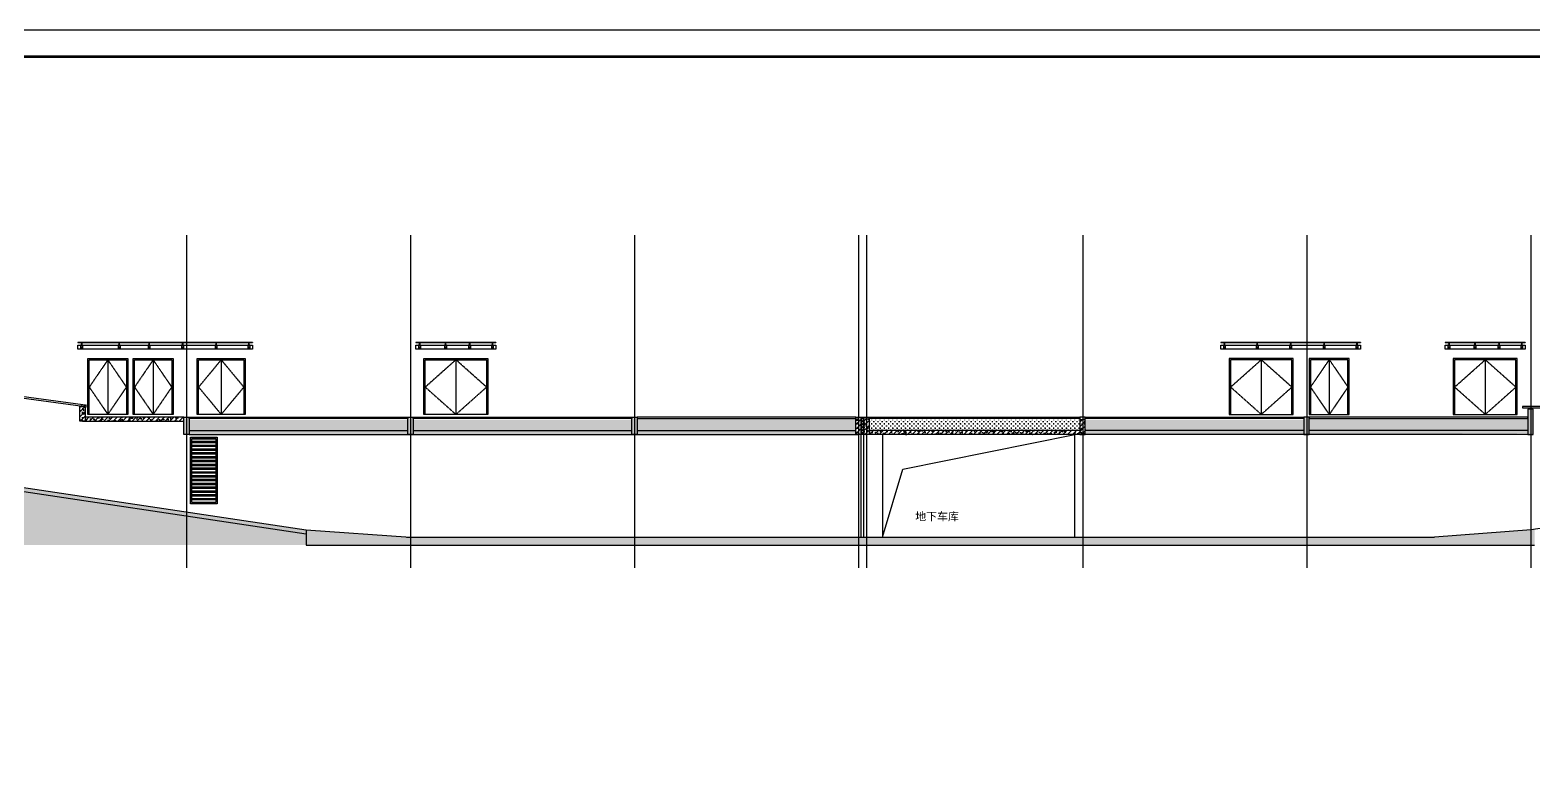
# Model space of a CAD drawing. Extents: x -737978 to 768813, y -372247 to 1140308.
# Drawn here: x -59925 to -3534, y -237404 to -209210 of the extents above; entities that cross this region are included whole.
import ezdxf

# ---------------------------------------------------------------- set-up
doc = ezdxf.new("R2010")
doc.units = 0
doc.header["$LTSCALE"] = 10
doc.header["$MEASUREMENT"] = 0
doc.linetypes.add('DASH', pattern=[0.35, 0.25, -0.1])
doc.layers.get('0').update_dxf_attribs({"linetype": 'CONTINUOUS'})
for name, color, linetype in [('BORDER', 7, 'CONTINUOUS'), ('C-B', 7, 'CONTINUOUS'), ('DIM_LEAD', 3, 'CONTINUOUS'), ('J-DOOR-窗', 126, 'CONTINUOUS'), ('J-ELEV-立面雨篷', 249, 'CONTINUOUS'), ('PUB_TITLE', 4, 'CONTINUOUS')]:
    doc.layers.add(name, color=color, linetype=linetype)
doc.styles.add('_TCH_DYN', font='')
doc.styles.get('_TCH_DYN').set_extended_font_data('SimSun')
pattern_1 = [(0, (-29812.756, -102529.544), (79.375, 79.375), [39.6875, -119.0625]), (90, (-29792.91, -102549.39), (-79.375, 79.375), [39.6875, -119.0625])]
pattern_2 = [(45, (-29812.76, -102479.54), (-88.38835, 88.38835), []), (50, (-29812.76, -102479.54), (358.6301, -31.3761), [37.5, -412.5]), (355, (-29812.76, -102479.54), (-69.3757, 376.0961), [30, -330]), (100.4514, (-29782.87, -102482.16), (289.2547, 344.7198), [31.8701, -350.5711]), (46.1842, (-29812.76, -102379.54), (533.6205, -82.7595), [56.25, -618.75]), (96.6356, (-29768.3, -102386.44), (467.3314, 487.059), [47.8051, -525.8565]), (351.1842, (-29812.76, -102379.54), (467.331, 487.0593), [45, -495]), (21, (-29762.76, -102404.54), (298.4535, -201.30945), [37.5, -412.5]), (326, (-29762.76, -102404.54), (121.6577, 362.575), [30, -330]), (71.4514, (-29737.9, -102421.32), (420.1113, 161.26525), [31.8701, -350.5711]), (37.5, (-29812.76, -102479.54), (6.07993, 166.44693), [0, -326, 0, -335, 0, -331.25]), (7.5, (-29812.76, -102479.54), (131.53477, 197.20586), [0, -191, 0, -318.5, 0, -126.25]), (327.5, (-29924.26, -102479.54), (266.91122, -11.27744), [0, -125, 0, -390, 0, -517.5]), (317.5, (-29974.26, -102479.54), (291.5931, 50.0525), [0, -162.5, 0, -259, 0, -367.5])]
pattern_3 = [(45, (-29812.76, -102529.54), (-88.38835, 88.38835), []), (50, (-29812.76, -102529.54), (358.6301, -31.37607), [37.5, -412.5]), (355, (-29812.76, -102529.54), (-69.3757, 376.0961), [30, -330]), (100.4514, (-29782.87, -102532.16), (289.2547, 344.7198), [31.8701, -350.5711]), (46.1842, (-29812.76, -102429.54), (533.6205, -82.7595), [56.25, -618.75]), (96.6356, (-29768.3, -102436.44), (467.3314, 487.059), [47.8051, -525.8565]), (351.1842, (-29812.76, -102429.54), (467.331, 487.0593), [45, -495]), (21, (-29762.76, -102454.54), (298.4535, -201.30945), [37.5, -412.5]), (326, (-29762.76, -102454.54), (121.6577, 362.575), [30, -330]), (71.4514, (-29737.9, -102471.32), (420.1113, 161.26525), [31.8701, -350.5711]), (37.5, (-29812.76, -102529.54), (6.07993, 166.44693), [0, -326, 0, -335, 0, -331.25]), (7.5, (-29812.76, -102529.54), (131.53477, 197.20586), [0, -191, 0, -318.5, 0, -126.25]), (327.5, (-29924.26, -102529.54), (266.91122, -11.27744), [0, -125, 0, -390, 0, -517.5]), (317.5, (-29974.26, -102529.54), (291.5931, 50.0525), [0, -162.5, 0, -259, 0, -367.5])]
pattern_4 = [(0, (-30112.756, -102529.544), (79.375, 79.375), [39.6875, -119.0625]), (90, (-30092.91, -102549.39), (-79.375, 79.375), [39.6875, -119.0625])]

msp = doc.modelspace()

# ---------------------------------------------------------------- hatches: boundary and pattern name
at = {"layer": 'C-B'}
h = msp.add_hatch(dxfattribs=at)
h.set_pattern_fill('钢筋混凝土', color=256, scale=50)
h.set_pattern_definition(pattern_2)
h.paths.add_polyline_path([(-57857.1, -223273.2), (-58057.1, -223273.2), (-58057.1, -223873.2), (-57857.1, -223873.2)])
h = msp.add_hatch(dxfattribs=at)
h.set_pattern_fill('钢筋混凝土', color=256, scale=50)
h.set_pattern_definition(pattern_3)
h.paths.add_polyline_path([(-75356.9, -224088.2), (-75356.9, -224492.8), (-75656.9, -224492.8), (-75656.9, -224043.2), (-79256.9, -223773.2), (-81069.6, -223773.2), (-82589.5, -223923.2), (-83968.7, -223923.2), (-83968.7, -224073.2), (-82589.5, -224073.2), (-81069.6, -223923.2), (-79262.5, -223923.2), (-75756.9, -224186.2), (-75756.9, -224592.8), (-75256.9, -224592.8), (-75256.9, -224254.9), (-49576.4, -228104.9), (-49576.4, -227953.2)])
h = msp.add_hatch(dxfattribs=at)
h.set_pattern_fill('钢筋混凝土', color=256, scale=50)
h.set_pattern_definition(pattern_2)
h.paths.add_polyline_path([(-57857.1, -223723.2), (-57857.1, -223873.2), (-54156.9, -223873.2), (-54156.9, -223723.2)])
h = msp.add_hatch(dxfattribs=at)
h.set_pattern_fill('钢筋混凝土', color=256, scale=50)
h.set_pattern_definition(pattern_3)
h.paths.add_polyline_path([(-45756.9, -224223.2), (-53956.9, -224223.2), (-53956.9, -224373.2), (-45756.9, -224373.2)])
h.paths.add_polyline_path([(-53956.9, -223773.2), (-54156.9, -223773.2), (-54156.9, -224373.2), (-53956.9, -224373.2)])
h.paths.add_polyline_path([(-45556.9, -223773.2), (-45756.9, -223773.2), (-45756.9, -224373.2), (-45556.9, -224373.2)])
h.paths.add_polyline_path([(-37356.9, -224223.2), (-45556.9, -224223.2), (-45556.9, -224373.2), (-37356.9, -224373.2)])
h = msp.add_hatch(dxfattribs=at)
h.set_pattern_fill('CROSS', color=3, scale=50)
h.set_pattern_definition(pattern_1)
h.paths.add_polyline_path([(-45756.9, -223823.2), (-53956.9, -223823.2), (-53956.9, -224223.2), (-45756.9, -224223.2)])
h = msp.add_hatch(dxfattribs=at)
h.set_pattern_fill('CROSS', color=3, scale=50)
h.set_pattern_definition(pattern_1)
h.paths.add_polyline_path([(-37356.9, -223823.2), (-45556.9, -223823.2), (-45556.9, -224223.2), (-37356.9, -224223.2)])
h = msp.add_hatch(dxfattribs=at)
h.set_pattern_fill('钢筋混凝土', color=256, scale=50)
h.set_pattern_definition(pattern_3)
h.paths.add_polyline_path([(-28956.9, -224223.2), (-37156.9, -224223.2), (-37156.9, -224373.2), (-28956.9, -224373.2)])
h.paths.add_polyline_path([(-37156.9, -224223.2), (-37156.9, -223773.2), (-37356.9, -223773.2), (-37356.9, -224373.2), (-37156.9, -224373.2)])
h = msp.add_hatch(dxfattribs=at)
h.set_pattern_fill('CROSS', color=3, scale=50)
h.set_pattern_definition(pattern_1)
h.paths.add_polyline_path([(-28956.9, -224223.2), (-28956.9, -223823.2), (-37156.9, -223823.2), (-37156.9, -224223.2)])
h = msp.add_hatch(dxfattribs=at)
h.set_pattern_fill('钢筋混凝土', color=256, scale=50)
h.set_pattern_definition(pattern_3)
h.paths.add_polyline_path([(-28756.9, -223773.2), (-28956.9, -223773.2), (-28956.9, -224373.2), (-28756.9, -224373.2)])
h = msp.add_hatch(dxfattribs=at)
h.set_pattern_fill('ANSI37', color=256, scale=50)
h.set_pattern_definition([(45, (-29812.756, -102529.544), (-56.1266, 56.1266), []), (135, (-29812.756, -102529.544), (-56.1266, -56.1266), [])])
h.paths.add_polyline_path([(-28756.9, -223723.2), (-28656.9, -223723.2), (-28656.9, -224373.2), (-28756.9, -224373.2)])
h = msp.add_hatch(dxfattribs=at)
h.set_pattern_fill('钢筋混凝土', color=256, scale=50)
h.set_pattern_definition(pattern_3)
h.paths.add_polyline_path([(-20556.9, -224223.2), (-28456.9, -224223.2), (-28456.9, -224373.2), (-20556.9, -224373.2)])
h.paths.add_polyline_path([(-20356.9, -223773.2), (-20556.9, -223773.2), (-20556.9, -224223.2), (-20356.9, -224223.2)])
h.paths.add_polyline_path([(-20356.9, -224223.2), (-20556.9, -224223.2), (-20556.9, -224373.2), (-20356.9, -224373.2)])
h.paths.add_polyline_path([(-28456.9, -223773.2), (-28656.9, -223773.2), (-28656.9, -224373.2), (-28456.9, -224373.2)])
h = msp.add_hatch(dxfattribs=at)
h.set_pattern_fill('CROSS', color=3, scale=50)
h.set_pattern_definition(pattern_1)
h.paths.add_polyline_path([(-20556.9, -223823.2), (-28456.9, -223823.2), (-28456.9, -224223.2), (-20556.9, -224223.2)])
h = msp.add_hatch(dxfattribs=at)
h.set_pattern_fill('钢筋混凝土', color=256, scale=50)
h.set_pattern_definition([(45, (-30112.76, -102529.54), (-88.38835, 88.38835), []), (50, (-30112.76, -102529.54), (358.6301, -31.3761), [37.5, -412.5]), (355, (-30112.76, -102529.54), (-69.3757, 376.0961), [30, -330]), (100.4514, (-30082.87, -102532.16), (289.2547, 344.7198), [31.8701, -350.5711]), (46.1842, (-30112.76, -102429.54), (533.6205, -82.7595), [56.25, -618.75]), (96.6356, (-30068.3, -102436.44), (467.3314, 487.059), [47.8051, -525.8565]), (351.1842, (-30112.76, -102429.54), (467.331, 487.0593), [45, -495]), (21, (-30062.76, -102454.54), (298.4535, -201.30945), [37.5, -412.5]), (326, (-30062.76, -102454.54), (121.6577, 362.575), [30, -330]), (71.4514, (-30037.9, -102471.32), (420.1113, 161.2652), [31.8701, -350.5711]), (37.5, (-30112.76, -102529.54), (6.07993, 166.44693), [0, -326, 0, -335, 0, -331.25]), (7.5, (-30112.76, -102529.54), (131.53477, 197.20586), [0, -191, 0, -318.5, 0, -126.25]), (327.5, (-30224.26, -102529.54), (266.91122, -11.27744), [0, -125, 0, -390, 0, -517.5]), (317.5, (-30274.26, -102529.54), (291.5931, 50.0525), [0, -162.5, 0, -259, 0, -367.5])])
h.paths.add_polyline_path([(-20356.9, -224223.2), (-12156.9, -224223.2), (-12156.9, -224373.2), (-20356.9, -224373.2)])
h.paths.add_polyline_path([(-12156.9, -224223.2), (-12156.9, -223773.2), (-11956.9, -223773.2), (-11956.9, -224373.2), (-12156.9, -224373.2)])
h = msp.add_hatch(dxfattribs=at)
h.set_pattern_fill('CROSS', color=3, scale=50)
h.set_pattern_definition(pattern_4)
h.paths.add_polyline_path([(-12156.9, -224223.2), (-12156.9, -223823.2), (-20356.9, -223823.2), (-20356.9, -224223.2)])
h = msp.add_hatch(dxfattribs=at)
h.set_pattern_fill('钢筋混凝土', color=256, scale=50)
h.set_pattern_definition(pattern_2)
h.paths.add_polyline_path([(-3756.9, -224323.2), (-3756.9, -224223.2), (-11956.9, -224223.2), (-11956.9, -224373.2)])
h.paths.add_polyline_path([(-3556.9, -223423.2), (-3756.9, -223423.2), (-3756.9, -224323.2), (-3556.9, -224323.2)])
h = msp.add_hatch(dxfattribs=at)
h.set_pattern_fill('CROSS', color=3, scale=50)
h.set_pattern_definition(pattern_4)
h.paths.add_polyline_path([(-11956.9, -223823.2), (-11956.9, -224223.2), (-3756.9, -224223.2), (-3756.9, -223823.2)])
h = msp.add_hatch(dxfattribs=at)
h.set_pattern_fill('夯实土壤', color=8, scale=50)
h.set_pattern_definition([(45, (-29753.76, -102529.54), (-198.697, 198.697), []), (45, (-29648.76, -102529.54), (-198.697, 198.697), []), (45, (-29543.76, -102529.54), (-198.697, 198.697), []), (135, (-29753.76, -102529.54), (-198.697, -198.697), [132.5, -148.5]), (135, (-29701.26, -102477.04), (-198.697, -198.697), [132.5, -148.5]), (135, (-29648.76, -102424.54), (-198.697, -198.697), [132.5, -148.5])])
h.paths.add_polyline_path([(-75256.9, -224254.9), (-75256.9, -224592.8), (-75756.9, -224592.8), (-75756.9, -224186.2), (-79262.5, -223923.2), (-81069.6, -223923.2), (-82589.5, -224073.2), (-83968.7, -224073.2), (-83968.7, -226088), (-83863.7, -226125.3), (-84073.7, -226162.3), (-83968.7, -226200.5), (-83968.7, -228523.2), (-49576.4, -228523.2), (-49576.4, -228104.9)])
h = msp.add_hatch(dxfattribs=at)
h.set_pattern_fill('ANSI32', color=8, scale=30, angle=315)
h.set_pattern_definition([(0, (181303.17, -30746.4), (4e-14, 142.875), []), (0, (181350.8, -30794.02), (4e-14, 142.875), [])])
h.paths.add_polyline_path([(-53856.9, -224523.2), (-52956.9, -224523.2), (-52956.9, -226923.2), (-53856.9, -226923.2)])
h = msp.add_hatch(dxfattribs=at)
h.set_pattern_fill('钢筋混凝土', color=256, scale=50)
h.set_pattern_definition(pattern_3)
h.paths.add_polyline_path([(-49576.4, -227953.2), (-49576.4, -228523.2), (-3506.9, -228523.2), (-3506.9, -227933.7), (-3637.4, -227953.2), (-7256.9, -228223.2), (-45806.9, -228223.2), (-45806.9, -228212.9)])

# ---------------------------------------------------------------- linework, layer by layer
for points in [[(-27954.9, -224373.2), (-27954.9, -228223.2)], [(-27954.9, -228223.2), (-27196.6, -225680.8), (-20754.9, -224373.2)], [(-20754.9, -228223.2), (-20754.9, -224373.2)]]:
    msp.add_lwpolyline(points)
at = {"layer": 'BORDER', "color": 1}
for points in [[(-54054.9, -216897.8), (-54054.9, -229378.8)], [(-45654.9, -216897.8), (-45654.9, -229378.8)], [(-37254.9, -216897.8), (-37254.9, -229378.8)], [(-28854.9, -216897.8), (-28854.9, -229378.8)], [(-28554.9, -216897.8), (-28554.9, -229378.8)], [(-20454.9, -216897.8), (-20454.9, -229378.8)], [(-12054.9, -216897.8), (-12054.9, -229378.8)], [(-3654.9, -216897.8), (-3654.9, -229378.8)]]:
    msp.add_lwpolyline(points, dxfattribs=at)
at = {"layer": 'C-B'}
for points in [[(-57756.9, -223288.8), (-79256.9, -220373.2), (-79256.9, -220373.2), (-80256.9, -220373.2), (-80256.9, -220423.2), (-79258.8, -220423.2), (-79262.5, -220423), (-57756.9, -223339.4)], [(-57756.9, -223339.4), (-57756.9, -223288.8)], [(-54156.9, -223723.2), (-57857.1, -223723.2)], [(-28756.9, -228223.2), (-28756.9, -223723.2)], [(-28656.9, -228223.2), (-28656.9, -223723.2)], [(4843.1, -223323.2), (-3956.9, -223323.2), (-3956.9, -223373.2), (4843.1, -223373.2)], [(-3706.9, -223423.2), (-3706.9, -223373.2)], [(-3606.9, -223423.2), (-3606.9, -223373.2)], [(-75356.9, -224088.2), (-49576.4, -227953.2), (-45656.9, -228223.2)], [(-75256.9, -224254.9), (-49576.4, -228104.9)], [(-57957.1, -223873.2), (-54156.9, -223873.2)], [(-53956.9, -224223.2), (-45756.9, -224223.2)], [(-53956.9, -224373.2), (-28856.9, -224373.2)], [(-45556.9, -224223.2), (-37356.9, -224223.2)], [(-37156.9, -224223.2), (-28956.9, -224223.2)], [(-3556.9, -224373.2), (-28556.9, -224373.2)], [(-20556.9, -224223.2), (-28456.9, -224223.2)], [(-12156.9, -224223.2), (-20356.9, -224223.2)], [(-16656.9, -224223.2), (-20356.9, -224223.2)], [(-3756.9, -224223.2), (-11956.9, -224223.2)], [(21843.1, -224133.2), (-3637.4, -227953.2), (-7256.9, -228223.2)], [(-49576.4, -227950.8), (-49576.4, -228523.2), (-3506.9, -228523.2)], [(-45806.9, -228223.2), (-7256.9, -228223.2)]]:
    msp.add_lwpolyline(points, dxfattribs=at)
at = {"layer": 'C-B', "color": 4}
for points in [[(-57756.9, -223623.2), (-57756.9, -221523.2), (-56256.9, -221523.2), (-56256.9, -223623.2), (-57756.9, -223623.2)], [(-57006.9, -221573.2), (-57006.9, -223623.2)], [(-56056.9, -223623.2), (-56056.9, -221523.2), (-54556.9, -221523.2), (-54556.9, -223623.2), (-56056.9, -223623.2)], [(-55306.9, -221573.2), (-55306.9, -223623.2)], [(-53656.9, -223623.2), (-53656.9, -221523.2), (-51856.9, -221523.2), (-51856.9, -223623.2), (-53656.9, -223623.2)], [(-52756.9, -221573.2), (-52756.9, -223623.2)], [(-45156.9, -223623.2), (-45156.9, -221523.2), (-42756.9, -221523.2), (-42756.9, -223623.2), (-45156.9, -223623.2)], [(-43956.9, -221573.2), (-43956.9, -223623.2)], [(-12556.9, -223623.2), (-12556.9, -221523.2), (-14956.9, -221523.2), (-14956.9, -223623.2), (-12556.9, -223623.2)], [(-13756.9, -221573.2), (-13756.9, -223623.2)], [(-10456.9, -223623.2), (-10456.9, -221523.2), (-11956.9, -221523.2), (-11956.9, -223623.2), (-10456.9, -223623.2)], [(-11206.9, -221573.2), (-11206.9, -223623.2)], [(-4156.9, -223623.2), (-4156.9, -221523.2), (-6556.9, -221523.2), (-6556.9, -223623.2), (-4156.9, -223623.2)], [(-5356.9, -221573.2), (-5356.9, -223623.2)]]:
    msp.add_lwpolyline(points, dxfattribs=at)
for points in [[(-57706.9, -223623.2), (-57706.9, -221573.2), (-56306.9, -221573.2), (-56306.9, -223623.2)], [(-56006.9, -223623.2), (-56006.9, -221573.2), (-54606.9, -221573.2), (-54606.9, -223623.2)], [(-53606.9, -223623.2), (-53606.9, -221573.2), (-51906.9, -221573.2), (-51906.9, -223623.2)], [(-45106.9, -223623.2), (-45106.9, -221573.2), (-42806.9, -221573.2), (-42806.9, -223623.2)], [(-12606.9, -223623.2), (-12606.9, -221573.2), (-14906.9, -221573.2), (-14906.9, -223623.2)], [(-10506.9, -223623.2), (-10506.9, -221573.2), (-11906.9, -221573.2), (-11906.9, -223623.2)], [(-4206.9, -223623.2), (-4206.9, -221573.2), (-6506.9, -221573.2), (-6506.9, -223623.2)]]:
    msp.add_lwpolyline(points, close=True, dxfattribs=at)
at = {"layer": 'C-B', "color": 8, "linetype": 'DASH'}
for points in [[(-57006.9, -221573.2), (-57706.9, -222598.2), (-57006.9, -223623.2), (-56306.9, -222598.2)], [(-55306.9, -221573.2), (-56006.9, -222598.2), (-55306.9, -223623.2), (-54606.9, -222598.2)], [(-52756.9, -221573.2), (-53606.9, -222598.2), (-52756.9, -223623.2), (-51906.9, -222598.2)], [(-43956.9, -221573.2), (-45106.9, -222598.2), (-43956.9, -223623.2), (-42806.9, -222598.2)], [(-13756.9, -221573.2), (-12606.9, -222598.2), (-13756.9, -223623.2), (-14906.9, -222598.2)], [(-11206.9, -221573.2), (-10506.9, -222598.2), (-11206.9, -223623.2), (-11906.9, -222598.2)], [(-5356.9, -221573.2), (-4206.9, -222598.2), (-5356.9, -223623.2), (-6506.9, -222598.2)]]:
    msp.add_lwpolyline(points, close=True, dxfattribs=at)
at = {"layer": 'C-B'}
for points in [[(-58057.1, -223323.2), (-57857.1, -223323.2), (-57857.1, -223873.2), (-58057.1, -223873.2)], [(-54156.9, -223723.2), (-53956.9, -223723.2), (-53956.9, -224373.2), (-54156.9, -224373.2)], [(-53956.9, -223723.2), (-45756.9, -223723.2), (-45756.9, -223773.2), (-53956.9, -223773.2)], [(-45756.9, -223723.2), (-45556.9, -223723.2), (-45556.9, -224373.2), (-45756.9, -224373.2)], [(-45556.9, -223723.2), (-37356.9, -223723.2), (-37356.9, -223773.2), (-45556.9, -223773.2)], [(-37356.9, -223723.2), (-37156.9, -223723.2), (-37156.9, -224373.2), (-37356.9, -224373.2)], [(-37156.9, -223773.2), (-28956.9, -223773.2), (-28956.9, -223723.2), (-37156.9, -223723.2)], [(-28956.9, -223723.2), (-28756.9, -223723.2), (-28756.9, -224373.2), (-28956.9, -224373.2)], [(-28756.9, -223723.2), (-28656.9, -223723.2), (-28656.9, -224373.2), (-28756.9, -224373.2)], [(-28656.9, -223723.2), (-28456.9, -223723.2), (-28456.9, -224373.2), (-28656.9, -224373.2)], [(-20556.9, -223773.2), (-28456.9, -223773.2), (-28456.9, -223723.2), (-20556.9, -223723.2)], [(-20356.9, -223723.2), (-20556.9, -223723.2), (-20556.9, -224373.2), (-20356.9, -224373.2)], [(-12156.9, -223773.2), (-20356.9, -223773.2), (-20356.9, -223723.2), (-12156.9, -223723.2)], [(-11956.9, -223723.2), (-12156.9, -223723.2), (-12156.9, -224373.2), (-11956.9, -224373.2)], [(-3756.9, -223723.2), (-11956.9, -223723.2), (-11956.9, -223773.2), (-3756.9, -223773.2)], [(-3556.9, -223423.2), (-3756.9, -223423.2), (-3756.9, -224373.2), (-3556.9, -224373.2)], [(-53906.9, -224473.2), (-52906.9, -224473.2), (-52906.9, -226973.2), (-53906.9, -226973.2)], [(-53856.9, -224523.2), (-52956.9, -224523.2), (-52956.9, -226923.2), (-53856.9, -226923.2)]]:
    msp.add_lwpolyline(points, close=True, dxfattribs=at)
at = {"layer": 'J-DOOR-窗'}
for points in [[(-51589.8, -220923.2), (-58129.8, -220923.2)], [(-58129.8, -220923.2), (-58129.8, -220943.2)], [(-51589.8, -220943.2), (-58129.8, -220943.2)], [(-51589.8, -220923.2), (-51589.8, -220943.2)], [(-42456.9, -220923.2), (-45456.9, -220923.2)], [(-45456.9, -220923.2), (-45456.9, -220943.2)], [(-42456.9, -220943.2), (-45456.9, -220943.2)], [(-42456.9, -220923.2), (-42456.9, -220943.2)], [(-10039.8, -220923.2), (-15279.8, -220923.2)], [(-15279.8, -220923.2), (-15279.8, -220943.2)], [(-10039.8, -220943.2), (-15279.8, -220943.2)], [(-10039.8, -220923.2), (-10039.8, -220943.2)], [(-3856.9, -220923.2), (-6856.9, -220923.2)], [(-6856.9, -220923.2), (-6856.9, -220943.2)], [(-3856.9, -220943.2), (-6856.9, -220943.2)], [(-3856.9, -220923.2), (-3856.9, -220943.2)]]:
    msp.add_lwpolyline(points, dxfattribs=at)
at = {"layer": 'J-ELEV-立面雨篷', "ltscale": 0.005}
for p, q in [((-58002.3, -220963.2), (-58002.3, -221023.2)), ((-57987.3, -220963.2), (-57987.3, -221023.2)), ((-56593, -220963.2), (-56593, -221023.2)), ((-56578, -220963.2), (-56578, -221023.2)), ((-55470.6, -220963.2), (-55470.6, -221023.2)), ((-55455.6, -220963.2), (-55455.6, -221023.2)), ((-54217.3, -220963.2), (-54217.3, -221023.2)), ((-54202.3, -220963.2), (-54202.3, -221023.2)), ((-52961.4, -220963.2), (-52961.4, -221023.2)), ((-52946.4, -220963.2), (-52946.4, -221023.2)), ((-51732.3, -220963.2), (-51732.3, -221023.2)), ((-51717.3, -220963.2), (-51717.3, -221023.2)), ((-45329.4, -220963.2), (-45329.4, -221023.2)), ((-45314.4, -220963.2), (-45314.4, -221023.2)), ((-44357.4, -220963.2), (-44357.4, -221023.2)), ((-44342.4, -220963.2), (-44342.4, -221023.2)), ((-43454.4, -220963.2), (-43454.4, -221023.2)), ((-43439.4, -220963.2), (-43439.4, -221023.2)), ((-42599.4, -220963.2), (-42599.4, -221023.2)), ((-42584.4, -220963.2), (-42584.4, -221023.2)), ((-15152.3, -220963.2), (-15152.3, -221023.2)), ((-15137.3, -220963.2), (-15137.3, -221023.2)), ((-13920.6, -220963.2), (-13920.6, -221023.2)), ((-13905.6, -220963.2), (-13905.6, -221023.2)), ((-12667.3, -220963.2), (-12667.3, -221023.2)), ((-12652.3, -220963.2), (-12652.3, -221023.2)), ((-11411.4, -220963.2), (-11411.4, -221023.2)), ((-11396.4, -220963.2), (-11396.4, -221023.2)), ((-10182.3, -220963.2), (-10182.3, -221023.2)), ((-10167.3, -220963.2), (-10167.3, -221023.2)), ((-6729.4, -220963.2), (-6729.4, -221023.2)), ((-6714.4, -220963.2), (-6714.4, -221023.2)), ((-5757.4, -220963.2), (-5757.4, -221023.2)), ((-5742.4, -220963.2), (-5742.4, -221023.2)), ((-4854.4, -220963.2), (-4854.4, -221023.2)), ((-4839.4, -220963.2), (-4839.4, -221023.2)), ((-3999.4, -220963.2), (-3999.4, -221023.2)), ((-3984.4, -220963.2), (-3984.4, -221023.2))]:
    msp.add_line(p, q, dxfattribs=at)
at = {"layer": 'J-ELEV-立面雨篷', "color": 0, "ltscale": 0.005}
for points in [[(-51589.8, -221023.2), (-51589.8, -221173.2), (-58129.8, -221173.2), (-58129.8, -221023.2)], [(-42456.9, -221023.2), (-42456.9, -221173.2), (-45456.9, -221173.2), (-45456.9, -221023.2)], [(-10039.8, -221023.2), (-10039.8, -221173.2), (-15279.8, -221173.2), (-15279.8, -221023.2)], [(-3856.9, -221023.2), (-3856.9, -221173.2), (-6856.9, -221173.2), (-6856.9, -221023.2)]]:
    msp.add_lwpolyline(points, close=True, dxfattribs=at)
for points in [[(-57959.8, -221023.2), (-58029.8, -221023.2)], [(-58029.8, -221023.2), (-58029.8, -221142.2)], [(-58009.8, -220923.2), (-58009.8, -220913.2), (-57979.8, -220913.2), (-57979.8, -220923.2)], [(-58005.8, -220943.2), (-58005.8, -220963.2), (-57983.8, -220963.2), (-57983.8, -220943.2)], [(-57959.8, -221023.2), (-57959.8, -221142.2)], [(-56550.5, -221023.2), (-56620.5, -221023.2)], [(-56620.5, -221023.2), (-56620.5, -221142.2)], [(-56600.5, -220923.2), (-56600.5, -220913.2), (-56570.5, -220913.2), (-56570.5, -220923.2)], [(-56596.5, -220943.2), (-56596.5, -220963.2), (-56574.5, -220963.2), (-56574.5, -220943.2)], [(-56550.5, -221023.2), (-56550.5, -221142.2)], [(-55428.1, -221023.2), (-55498.1, -221023.2)], [(-55498.1, -221023.2), (-55498.1, -221142.2)], [(-55478.1, -220923.2), (-55478.1, -220913.2), (-55448.1, -220913.2), (-55448.1, -220923.2)], [(-55474.1, -220943.2), (-55474.1, -220963.2), (-55452.1, -220963.2), (-55452.1, -220943.2)], [(-55428.1, -221023.2), (-55428.1, -221142.2)], [(-54174.8, -221023.2), (-54244.8, -221023.2)], [(-54244.8, -221023.2), (-54244.8, -221142.2)], [(-54224.8, -220923.2), (-54224.8, -220913.2), (-54194.8, -220913.2), (-54194.8, -220923.2)], [(-54220.8, -220943.2), (-54220.8, -220963.2), (-54198.8, -220963.2), (-54198.8, -220943.2)], [(-54174.8, -221023.2), (-54174.8, -221142.2)], [(-52918.9, -221023.2), (-52988.9, -221023.2)], [(-52988.9, -221023.2), (-52988.9, -221142.2)], [(-52968.9, -220923.2), (-52968.9, -220913.2), (-52938.9, -220913.2), (-52938.9, -220923.2)], [(-52964.9, -220943.2), (-52964.9, -220963.2), (-52942.9, -220963.2), (-52942.9, -220943.2)], [(-52918.9, -221023.2), (-52918.9, -221142.2)], [(-51689.8, -221023.2), (-51759.8, -221023.2)], [(-51759.8, -221023.2), (-51759.8, -221142.2)], [(-51739.8, -220923.2), (-51739.8, -220913.2), (-51709.8, -220913.2), (-51709.8, -220923.2)], [(-51735.8, -220943.2), (-51735.8, -220963.2), (-51713.8, -220963.2), (-51713.8, -220943.2)], [(-51689.8, -221023.2), (-51689.8, -221142.2)], [(-45286.9, -221023.2), (-45356.9, -221023.2)], [(-45356.9, -221023.2), (-45356.9, -221142.2)], [(-45336.9, -220923.2), (-45336.9, -220913.2), (-45306.9, -220913.2), (-45306.9, -220923.2)], [(-45332.9, -220943.2), (-45332.9, -220963.2), (-45310.9, -220963.2), (-45310.9, -220943.2)], [(-45286.9, -221023.2), (-45286.9, -221142.2)], [(-44314.9, -221023.2), (-44384.9, -221023.2)], [(-44384.9, -221023.2), (-44384.9, -221142.2)], [(-44364.9, -220923.2), (-44364.9, -220913.2), (-44334.9, -220913.2), (-44334.9, -220923.2)], [(-44360.9, -220943.2), (-44360.9, -220963.2), (-44338.9, -220963.2), (-44338.9, -220943.2)], [(-44314.9, -221023.2), (-44314.9, -221142.2)], [(-43411.9, -221023.2), (-43481.9, -221023.2)], [(-43481.9, -221023.2), (-43481.9, -221142.2)], [(-43461.9, -220923.2), (-43461.9, -220913.2), (-43431.9, -220913.2), (-43431.9, -220923.2)], [(-43457.9, -220943.2), (-43457.9, -220963.2), (-43435.9, -220963.2), (-43435.9, -220943.2)], [(-43411.9, -221023.2), (-43411.9, -221142.2)], [(-42556.9, -221023.2), (-42626.9, -221023.2)], [(-42626.9, -221023.2), (-42626.9, -221142.2)], [(-42606.9, -220923.2), (-42606.9, -220913.2), (-42576.9, -220913.2), (-42576.9, -220923.2)], [(-42602.9, -220943.2), (-42602.9, -220963.2), (-42580.9, -220963.2), (-42580.9, -220943.2)], [(-42556.9, -221023.2), (-42556.9, -221142.2)], [(-15109.8, -221023.2), (-15179.8, -221023.2)], [(-15179.8, -221023.2), (-15179.8, -221142.2)], [(-15159.8, -220923.2), (-15159.8, -220913.2), (-15129.8, -220913.2), (-15129.8, -220923.2)], [(-15155.8, -220943.2), (-15155.8, -220963.2), (-15133.8, -220963.2), (-15133.8, -220943.2)], [(-15109.8, -221023.2), (-15109.8, -221142.2)], [(-13878.1, -221023.2), (-13948.1, -221023.2)], [(-13948.1, -221023.2), (-13948.1, -221142.2)], [(-13928.1, -220923.2), (-13928.1, -220913.2), (-13898.1, -220913.2), (-13898.1, -220923.2)], [(-13924.1, -220943.2), (-13924.1, -220963.2), (-13902.1, -220963.2), (-13902.1, -220943.2)], [(-13878.1, -221023.2), (-13878.1, -221142.2)], [(-12624.8, -221023.2), (-12694.8, -221023.2)], [(-12694.8, -221023.2), (-12694.8, -221142.2)], [(-12674.8, -220923.2), (-12674.8, -220913.2), (-12644.8, -220913.2), (-12644.8, -220923.2)], [(-12670.8, -220943.2), (-12670.8, -220963.2), (-12648.8, -220963.2), (-12648.8, -220943.2)], [(-12624.8, -221023.2), (-12624.8, -221142.2)], [(-11368.9, -221023.2), (-11438.9, -221023.2)], [(-11438.9, -221023.2), (-11438.9, -221142.2)], [(-11418.9, -220923.2), (-11418.9, -220913.2), (-11388.9, -220913.2), (-11388.9, -220923.2)], [(-11414.9, -220943.2), (-11414.9, -220963.2), (-11392.9, -220963.2), (-11392.9, -220943.2)], [(-11368.9, -221023.2), (-11368.9, -221142.2)], [(-10139.8, -221023.2), (-10209.8, -221023.2)], [(-10209.8, -221023.2), (-10209.8, -221142.2)], [(-10189.8, -220923.2), (-10189.8, -220913.2), (-10159.8, -220913.2), (-10159.8, -220923.2)], [(-10185.8, -220943.2), (-10185.8, -220963.2), (-10163.8, -220963.2), (-10163.8, -220943.2)], [(-10139.8, -221023.2), (-10139.8, -221142.2)], [(-6686.9, -221023.2), (-6756.9, -221023.2)], [(-6756.9, -221023.2), (-6756.9, -221142.2)], [(-6736.9, -220923.2), (-6736.9, -220913.2), (-6706.9, -220913.2), (-6706.9, -220923.2)], [(-6732.9, -220943.2), (-6732.9, -220963.2), (-6710.9, -220963.2), (-6710.9, -220943.2)], [(-6686.9, -221023.2), (-6686.9, -221142.2)], [(-5714.9, -221023.2), (-5784.9, -221023.2)], [(-5784.9, -221023.2), (-5784.9, -221142.2)], [(-5764.9, -220923.2), (-5764.9, -220913.2), (-5734.9, -220913.2), (-5734.9, -220923.2)], [(-5760.9, -220943.2), (-5760.9, -220963.2), (-5738.9, -220963.2), (-5738.9, -220943.2)], [(-5714.9, -221023.2), (-5714.9, -221142.2)], [(-4811.9, -221023.2), (-4881.9, -221023.2)], [(-4881.9, -221023.2), (-4881.9, -221142.2)], [(-4861.9, -220923.2), (-4861.9, -220913.2), (-4831.9, -220913.2), (-4831.9, -220923.2)], [(-4857.9, -220943.2), (-4857.9, -220963.2), (-4835.9, -220963.2), (-4835.9, -220943.2)], [(-4811.9, -221023.2), (-4811.9, -221142.2)], [(-3956.9, -221023.2), (-4026.9, -221023.2)], [(-4026.9, -221023.2), (-4026.9, -221142.2)], [(-4006.9, -220923.2), (-4006.9, -220913.2), (-3976.9, -220913.2), (-3976.9, -220923.2)], [(-4002.9, -220943.2), (-4002.9, -220963.2), (-3980.9, -220963.2), (-3980.9, -220943.2)], [(-3956.9, -221023.2), (-3956.9, -221142.2)], [(-57959.8, -221103.2), (-58029.8, -221103.2)], [(-57959.8, -221142.2), (-58029.8, -221142.2)], [(-56550.5, -221103.2), (-56620.5, -221103.2)], [(-56550.5, -221142.2), (-56620.5, -221142.2)], [(-55428.1, -221103.2), (-55498.1, -221103.2)], [(-55428.1, -221142.2), (-55498.1, -221142.2)], [(-54174.8, -221103.2), (-54244.8, -221103.2)], [(-54174.8, -221142.2), (-54244.8, -221142.2)], [(-52918.9, -221103.2), (-52988.9, -221103.2)], [(-52918.9, -221142.2), (-52988.9, -221142.2)], [(-51689.8, -221103.2), (-51759.8, -221103.2)], [(-51689.8, -221142.2), (-51759.8, -221142.2)], [(-45286.9, -221103.2), (-45356.9, -221103.2)], [(-45286.9, -221142.2), (-45356.9, -221142.2)], [(-44314.9, -221103.2), (-44384.9, -221103.2)], [(-44314.9, -221142.2), (-44384.9, -221142.2)], [(-43411.9, -221103.2), (-43481.9, -221103.2)], [(-43411.9, -221142.2), (-43481.9, -221142.2)], [(-42556.9, -221103.2), (-42626.9, -221103.2)], [(-42556.9, -221142.2), (-42626.9, -221142.2)], [(-15109.8, -221103.2), (-15179.8, -221103.2)], [(-15109.8, -221142.2), (-15179.8, -221142.2)], [(-13878.1, -221103.2), (-13948.1, -221103.2)], [(-13878.1, -221142.2), (-13948.1, -221142.2)], [(-12624.8, -221103.2), (-12694.8, -221103.2)], [(-12624.8, -221142.2), (-12694.8, -221142.2)], [(-11368.9, -221103.2), (-11438.9, -221103.2)], [(-11368.9, -221142.2), (-11438.9, -221142.2)], [(-10139.8, -221103.2), (-10209.8, -221103.2)], [(-10139.8, -221142.2), (-10209.8, -221142.2)], [(-6686.9, -221103.2), (-6756.9, -221103.2)], [(-6686.9, -221142.2), (-6756.9, -221142.2)], [(-5714.9, -221103.2), (-5784.9, -221103.2)], [(-5714.9, -221142.2), (-5784.9, -221142.2)], [(-4811.9, -221103.2), (-4881.9, -221103.2)], [(-4811.9, -221142.2), (-4881.9, -221142.2)], [(-3956.9, -221103.2), (-4026.9, -221103.2)], [(-3956.9, -221142.2), (-4026.9, -221142.2)]]:
    msp.add_lwpolyline(points, dxfattribs=at)
at = {"layer": 'PUB_TITLE'}
msp.add_lwpolyline([(-93625.1, -268609.7), (53474.9, -268609.7), (53474.9, -209209.7), (-93625.1, -209209.7)], close=True, dxfattribs=at)
at = {"layer": 'PUB_TITLE', "const_width": 100}
msp.add_lwpolyline([(-91125.1, -267609.7), (52474.9, -267609.7), (52474.9, -210209.7), (-91125.1, -210209.7)], close=True, dxfattribs=at)

# ---------------------------------------------------------------- texts
at = {"layer": 'DIM_LEAD', "color": 0, "linetype": 'Continuous', "style": '_TCH_DYN'}
msp.add_text('地下车库', height=300, dxfattribs=at).set_placement((-26732.4, -227601.2))

doc.saveas('drawing.dxf')
